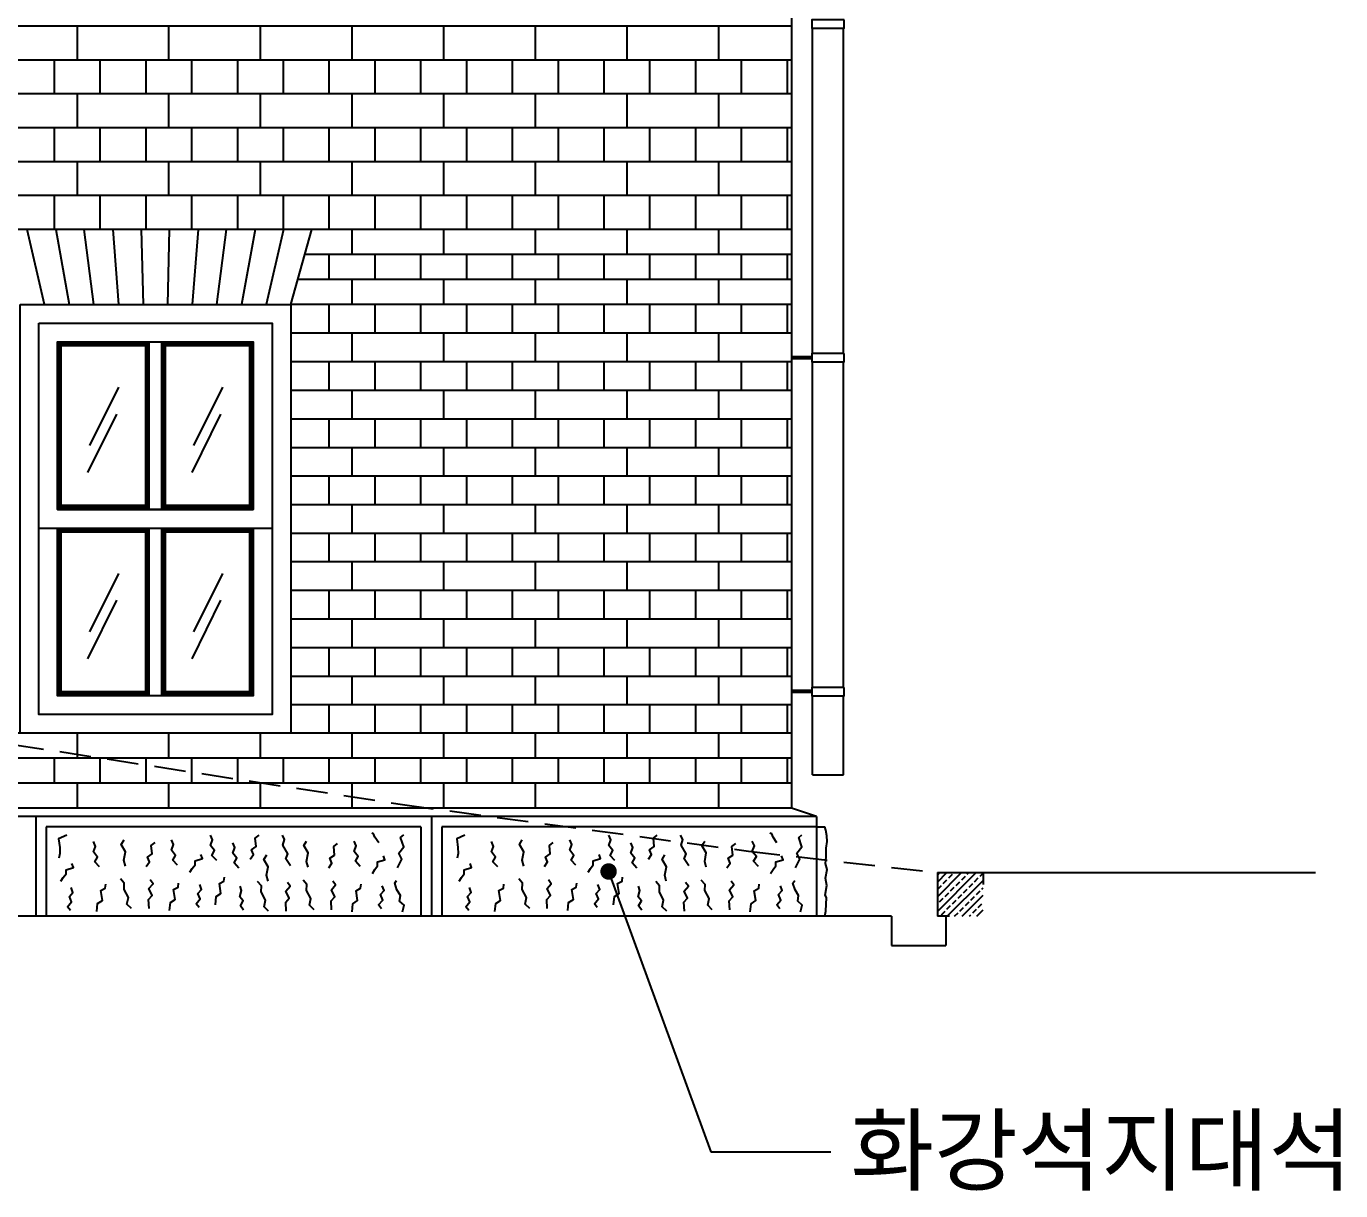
# Model space of a CAD drawing. Extents: x 101185 to 134825, y -129942 to -106182.
# Drawn here: x 125862 to 129018, y -124125 to -121328 of the extents above; entities that cross this region are included whole.
import ezdxf

# ---------------------------------------------------------------- set-up
doc = ezdxf.new("R2010")
doc.units = 0
doc.header["$LTSCALE"] = 50
doc.header["$MEASUREMENT"] = 0
doc.linetypes.add('HID', pattern=[2.3, 1.5, -0.8])
for name, color, linetype in [('DIM', 7, 'CONTINUOUS'), ('ele-3', 6, 'CONTINUOUS'), ('h', 5, 'CONTINUOUS'), ('HAT', 5, 'CONTINUOUS'), ('HATCH', 5, 'CONTINUOUS'), ('W-2', 2, 'CONTINUOUS'), ('WID', 4, 'CONTINUOUS')]:
    doc.layers.add(name, color=color, linetype=linetype)
doc.styles.add('현창', font='HYWULM_0.TTF')

msp = doc.modelspace()

# ---------------------------------------------------------------- hatches: boundary and pattern name
at = {"layer": 'h'}
h = msp.add_hatch(dxfattribs=at)
h.set_pattern_fill('ANSI33', color=256, scale=100, style=0)
h.set_pattern_definition([(45, (308658.725, -210237.9), (-17.6776695, 17.6776695), []), (45, (308676.403, -210237.9), (-17.6776695, 17.6776695), [12.5, -6.25])])
h.paths.add_polyline_path([(128159.4, -123361.3), (128049.4, -123361.3), (128049.4, -123466.3), (128159.4, -123466.3)])

# ---------------------------------------------------------------- linework, layer by layer
at = {"layer": 'DIM'}
for p, q in [((127260, -123358.6), (127505.5, -124032.2)), ((127505.5, -124032.2), (127793.4, -124032.2))]:
    msp.add_line(p, q, dxfattribs=at)
at = {"layer": 'DIM', "const_width": 19.8}
msp.add_lwpolyline([(127250.1, -123358.6, -1), (127269.9, -123358.6, -1)], format="xyb", close=True, dxfattribs=at)
at = {"layer": 'ele-3'}
for p, q in [((127699.4, -121816.3), (126547.7, -121816.3)), ((127699.4, -121876.3), (126530.8, -121876.3)), ((127699.4, -121936.3), (126513.8, -121936.3)), ((127699.4, -121996.3), (126496.9, -121996.3)), ((127699.4, -123026.3), (123409.4, -123026.3)), ((127699.4, -123086.3), (123409.4, -123086.3)), ((127699.4, -123146.3), (123409.4, -123146.3))]:
    msp.add_line(p, q, dxfattribs=at)
for points in [[(126644.4, -121876.3), (126644.4, -121816.3)], [(126864.4, -121876.3), (126864.4, -121816.3)], [(127084.4, -121876.3), (127084.4, -121816.3)], [(127304.4, -121876.3), (127304.4, -121816.3)], [(127524.4, -121876.3), (127524.4, -121816.3)], [(126589.4, -121936.3), (126589.4, -121876.3)], [(126699.4, -121936.3), (126699.4, -121876.3)], [(126809.4, -121936.3), (126809.4, -121876.3)], [(126919.4, -121936.3), (126919.4, -121876.3)], [(127029.4, -121936.3), (127029.4, -121876.3)], [(127139.4, -121936.3), (127139.4, -121876.3)], [(127249.4, -121936.3), (127249.4, -121876.3)], [(127359.4, -121936.3), (127359.4, -121876.3)], [(127469.4, -121936.3), (127469.4, -121876.3)], [(127579.4, -121936.3), (127579.4, -121876.3)], [(127689.4, -121936.3), (127689.4, -121876.3)], [(126644.4, -121996.3), (126644.4, -121936.3)], [(126864.4, -121996.3), (126864.4, -121936.3)], [(127084.4, -121996.3), (127084.4, -121936.3)], [(127304.4, -121996.3), (127304.4, -121936.3)], [(127524.4, -121996.3), (127524.4, -121936.3)], [(125984.4, -123086.3), (125984.4, -123026.3)], [(126204.4, -123086.3), (126204.4, -123026.3)], [(126424.4, -123086.3), (126424.4, -123026.3)], [(126644.4, -123086.3), (126644.4, -123026.3)], [(126864.4, -123086.3), (126864.4, -123026.3)], [(127084.4, -123086.3), (127084.4, -123026.3)], [(127304.4, -123086.3), (127304.4, -123026.3)], [(127524.4, -123086.3), (127524.4, -123026.3)], [(125929.4, -123146.3), (125929.4, -123086.3)], [(126039.4, -123146.3), (126039.4, -123086.3)], [(126149.4, -123146.3), (126149.4, -123086.3)], [(126259.4, -123146.3), (126259.4, -123086.3)], [(126369.4, -123146.3), (126369.4, -123086.3)], [(126479.4, -123146.3), (126479.4, -123086.3)], [(126589.4, -123146.3), (126589.4, -123086.3)], [(126699.4, -123146.3), (126699.4, -123086.3)], [(126809.4, -123146.3), (126809.4, -123086.3)], [(126919.4, -123146.3), (126919.4, -123086.3)], [(127029.4, -123146.3), (127029.4, -123086.3)], [(127139.4, -123146.3), (127139.4, -123086.3)], [(127249.4, -123146.3), (127249.4, -123086.3)], [(127359.4, -123146.3), (127359.4, -123086.3)], [(127469.4, -123146.3), (127469.4, -123086.3)], [(127579.4, -123146.3), (127579.4, -123086.3)], [(127689.4, -123146.3), (127689.4, -123086.3)], [(125984.4, -123206.3), (125984.4, -123146.3)], [(126204.4, -123206.3), (126204.4, -123146.3)], [(126424.4, -123206.3), (126424.4, -123146.3)], [(126644.4, -123206.3), (126644.4, -123146.3)], [(126864.4, -123206.3), (126864.4, -123146.3)], [(127084.4, -123206.3), (127084.4, -123146.3)], [(127304.4, -123206.3), (127304.4, -123146.3)], [(127524.4, -123206.3), (127524.4, -123146.3)]]:
    msp.add_lwpolyline(points, dxfattribs=at)
at = {"layer": 'h'}
for p, q in [((127699.4, -121328.2), (123086.9, -121328.2)), ((127699.4, -121409.6), (123086.9, -121409.6)), ((127699.4, -121490.9), (123086.9, -121490.9)), ((127699.4, -121572.3), (123086.9, -121572.3)), ((127699.4, -121653.6), (123086.9, -121653.6)), ((127699.4, -121735), (123086.9, -121735)), ((125905.9, -121996.3), (125864.3, -121816.3)), ((125932.6, -121816.3), (125965, -121996.3)), ((126024.1, -121996.3), (126001, -121816.3)), ((126069.3, -121816.3), (126083.2, -121996.3)), ((126137.7, -121816.3), (126142.3, -121996.3)), ((126201.4, -121996.3), (126206, -121816.3)), ((126274.4, -121816.3), (126260.5, -121996.3)), ((126319.6, -121996.3), (126342.7, -121816.3)), ((126411.1, -121816.3), (126378.7, -121996.3)), ((126479.4, -121816.3), (126437.8, -121996.3)), ((126496.9, -122065), (127699.4, -122065)), ((126496.9, -122133.7), (127699.4, -122133.7)), ((126083.3, -122194.9), (126013.7, -122335.6)), ((126333.3, -122194.9), (126263.7, -122335.6)), ((126496.9, -122202.3), (127699.4, -122202.3)), ((126078.5, -122259.7), (126009, -122400.4)), ((126328.5, -122259.7), (126259, -122400.4)), ((126496.9, -122271), (127699.4, -122271)), ((126496.9, -122339.7), (127699.4, -122339.7)), ((126496.9, -122408.3), (127699.4, -122408.3)), ((126496.9, -122477), (127699.4, -122477)), ((126496.9, -122545.7), (127699.4, -122545.7)), ((126496.9, -122614.3), (127699.4, -122614.3)), ((126083.3, -122642.4), (126013.7, -122783.1)), ((126333.3, -122642.4), (126263.7, -122783.1)), ((126078.5, -122707.2), (126009, -122847.9)), ((126328.5, -122707.2), (126259, -122847.9)), ((126496.9, -122683), (127699.4, -122683)), ((126496.9, -122751.7), (127699.4, -122751.7)), ((126496.9, -122820.3), (127699.4, -122820.3)), ((126496.9, -122889), (127699.4, -122889)), ((126496.9, -122957.7), (127699.4, -122957.7))]:
    msp.add_line(p, q, dxfattribs=at)
for points in [[(127699.4, -117111.3), (127699.4, -123206.3)], [(125984.4, -121409.6), (125984.4, -121328.2)], [(126204.4, -121409.6), (126204.4, -121328.2)], [(126424.4, -121409.6), (126424.4, -121328.2)], [(126644.4, -121409.6), (126644.4, -121328.2)], [(126864.4, -121409.6), (126864.4, -121328.2)], [(127084.4, -121409.6), (127084.4, -121328.2)], [(127304.4, -121409.6), (127304.4, -121328.2)], [(127524.4, -121409.6), (127524.4, -121328.2)], [(125929.4, -121490.9), (125929.4, -121409.6)], [(126039.4, -121490.9), (126039.4, -121409.6)], [(126149.4, -121490.9), (126149.4, -121409.6)], [(126259.4, -121490.9), (126259.4, -121409.6)], [(126369.4, -121490.9), (126369.4, -121409.6)], [(126479.4, -121490.9), (126479.4, -121409.6)], [(126589.4, -121490.9), (126589.4, -121409.6)], [(126699.4, -121490.9), (126699.4, -121409.6)], [(126809.4, -121490.9), (126809.4, -121409.6)], [(126919.4, -121490.9), (126919.4, -121409.6)], [(127029.4, -121490.9), (127029.4, -121409.6)], [(127139.4, -121490.9), (127139.4, -121409.6)], [(127249.4, -121490.9), (127249.4, -121409.6)], [(127359.4, -121490.9), (127359.4, -121409.6)], [(127469.4, -121490.9), (127469.4, -121409.6)], [(127579.4, -121490.9), (127579.4, -121409.6)], [(127689.4, -121490.9), (127689.4, -121409.6)], [(125984.4, -121572.3), (125984.4, -121490.9)], [(126204.4, -121572.3), (126204.4, -121490.9)], [(126424.4, -121572.3), (126424.4, -121490.9)], [(126644.4, -121572.3), (126644.4, -121490.9)], [(126864.4, -121572.3), (126864.4, -121490.9)], [(127084.4, -121572.3), (127084.4, -121490.9)], [(127304.4, -121572.3), (127304.4, -121490.9)], [(127524.4, -121572.3), (127524.4, -121490.9)], [(125929.4, -121653.6), (125929.4, -121572.3)], [(126039.4, -121653.6), (126039.4, -121572.3)], [(126149.4, -121653.6), (126149.4, -121572.3)], [(126259.4, -121653.6), (126259.4, -121572.3)], [(126369.4, -121653.6), (126369.4, -121572.3)], [(126479.4, -121653.6), (126479.4, -121572.3)], [(126589.4, -121653.6), (126589.4, -121572.3)], [(126699.4, -121653.6), (126699.4, -121572.3)], [(126809.4, -121653.6), (126809.4, -121572.3)], [(126919.4, -121653.6), (126919.4, -121572.3)], [(127029.4, -121653.6), (127029.4, -121572.3)], [(127139.4, -121653.6), (127139.4, -121572.3)], [(127249.4, -121653.6), (127249.4, -121572.3)], [(127359.4, -121653.6), (127359.4, -121572.3)], [(127469.4, -121653.6), (127469.4, -121572.3)], [(127579.4, -121653.6), (127579.4, -121572.3)], [(127689.4, -121653.6), (127689.4, -121572.3)], [(125984.4, -121735), (125984.4, -121653.6)], [(126204.4, -121735), (126204.4, -121653.6)], [(126424.4, -121735), (126424.4, -121653.6)], [(126644.4, -121735), (126644.4, -121653.6)], [(126864.4, -121735), (126864.4, -121653.6)], [(127084.4, -121735), (127084.4, -121653.6)], [(127304.4, -121735), (127304.4, -121653.6)], [(127524.4, -121735), (127524.4, -121653.6)], [(125929.4, -121816.3), (125929.4, -121735)], [(126039.4, -121816.3), (126039.4, -121735)], [(126149.4, -121816.3), (126149.4, -121735)], [(126259.4, -121816.3), (126259.4, -121735)], [(126369.4, -121816.3), (126369.4, -121735)], [(126479.4, -121816.3), (126479.4, -121735)], [(126589.4, -121816.3), (126589.4, -121735)], [(126699.4, -121816.3), (126699.4, -121735)], [(126809.4, -121816.3), (126809.4, -121735)], [(126919.4, -121816.3), (126919.4, -121735)], [(127029.4, -121816.3), (127029.4, -121735)], [(127139.4, -121816.3), (127139.4, -121735)], [(127249.4, -121816.3), (127249.4, -121735)], [(127359.4, -121816.3), (127359.4, -121735)], [(127469.4, -121816.3), (127469.4, -121735)], [(127579.4, -121816.3), (127579.4, -121735)], [(127689.4, -121816.3), (127689.4, -121735)], [(126589.4, -122065), (126589.4, -121996.3)], [(126699.4, -122065), (126699.4, -121996.3)], [(126809.4, -122065), (126809.4, -121996.3)], [(126919.4, -122065), (126919.4, -121996.3)], [(127029.4, -122065), (127029.4, -121996.3)], [(127139.4, -122065), (127139.4, -121996.3)], [(127249.4, -122065), (127249.4, -121996.3)], [(127359.4, -122065), (127359.4, -121996.3)], [(127469.4, -122065), (127469.4, -121996.3)], [(127579.4, -122065), (127579.4, -121996.3)], [(127689.4, -122065), (127689.4, -121996.3)], [(126644.4, -122133.7), (126644.4, -122065)], [(126864.4, -122133.7), (126864.4, -122065)], [(127084.4, -122133.7), (127084.4, -122065)], [(127304.4, -122133.7), (127304.4, -122065)], [(127524.4, -122133.7), (127524.4, -122065)], [(126589.4, -122202.3), (126589.4, -122133.7)], [(126699.4, -122202.3), (126699.4, -122133.7)], [(126809.4, -122202.3), (126809.4, -122133.7)], [(126919.4, -122202.3), (126919.4, -122133.7)], [(127029.4, -122202.3), (127029.4, -122133.7)], [(127139.4, -122202.3), (127139.4, -122133.7)], [(127249.4, -122202.3), (127249.4, -122133.7)], [(127359.4, -122202.3), (127359.4, -122133.7)], [(127469.4, -122202.3), (127469.4, -122133.7)], [(127579.4, -122202.3), (127579.4, -122133.7)], [(127689.4, -122202.3), (127689.4, -122133.7)], [(126644.4, -122271), (126644.4, -122202.3)], [(126864.4, -122271), (126864.4, -122202.3)], [(127084.4, -122271), (127084.4, -122202.3)], [(127304.4, -122271), (127304.4, -122202.3)], [(127524.4, -122271), (127524.4, -122202.3)], [(126589.4, -122339.7), (126589.4, -122271)], [(126699.4, -122339.7), (126699.4, -122271)], [(126809.4, -122339.7), (126809.4, -122271)], [(126919.4, -122339.7), (126919.4, -122271)], [(127029.4, -122339.7), (127029.4, -122271)], [(127139.4, -122339.7), (127139.4, -122271)], [(127249.4, -122339.7), (127249.4, -122271)], [(127359.4, -122339.7), (127359.4, -122271)], [(127469.4, -122339.7), (127469.4, -122271)], [(127579.4, -122339.7), (127579.4, -122271)], [(127689.4, -122339.7), (127689.4, -122271)], [(126644.4, -122408.3), (126644.4, -122339.7)], [(126864.4, -122408.3), (126864.4, -122339.7)], [(127084.4, -122408.3), (127084.4, -122339.7)], [(127304.4, -122408.3), (127304.4, -122339.7)], [(127524.4, -122408.3), (127524.4, -122339.7)], [(126589.4, -122477), (126589.4, -122408.3)], [(126699.4, -122477), (126699.4, -122408.3)], [(126809.4, -122477), (126809.4, -122408.3)], [(126919.4, -122477), (126919.4, -122408.3)], [(127029.4, -122477), (127029.4, -122408.3)], [(127139.4, -122477), (127139.4, -122408.3)], [(127249.4, -122477), (127249.4, -122408.3)], [(127359.4, -122477), (127359.4, -122408.3)], [(127469.4, -122477), (127469.4, -122408.3)], [(127579.4, -122477), (127579.4, -122408.3)], [(127689.4, -122477), (127689.4, -122408.3)], [(126644.4, -122545.7), (126644.4, -122477)], [(126864.4, -122545.7), (126864.4, -122477)], [(127084.4, -122545.7), (127084.4, -122477)], [(127304.4, -122545.7), (127304.4, -122477)], [(127524.4, -122545.7), (127524.4, -122477)], [(126589.4, -122614.3), (126589.4, -122545.7)], [(126699.4, -122614.3), (126699.4, -122545.7)], [(126809.4, -122614.3), (126809.4, -122545.7)], [(126919.4, -122614.3), (126919.4, -122545.7)], [(127029.4, -122614.3), (127029.4, -122545.7)], [(127139.4, -122614.3), (127139.4, -122545.7)], [(127249.4, -122614.3), (127249.4, -122545.7)], [(127359.4, -122614.3), (127359.4, -122545.7)], [(127469.4, -122614.3), (127469.4, -122545.7)], [(127579.4, -122614.3), (127579.4, -122545.7)], [(127689.4, -122614.3), (127689.4, -122545.7)], [(126644.4, -122683), (126644.4, -122614.3)], [(126864.4, -122683), (126864.4, -122614.3)], [(127084.4, -122683), (127084.4, -122614.3)], [(127304.4, -122683), (127304.4, -122614.3)], [(127524.4, -122683), (127524.4, -122614.3)], [(126589.4, -122751.7), (126589.4, -122683)], [(126699.4, -122751.7), (126699.4, -122683)], [(126809.4, -122751.7), (126809.4, -122683)], [(126919.4, -122751.7), (126919.4, -122683)], [(127029.4, -122751.7), (127029.4, -122683)], [(127139.4, -122751.7), (127139.4, -122683)], [(127249.4, -122751.7), (127249.4, -122683)], [(127359.4, -122751.7), (127359.4, -122683)], [(127469.4, -122751.7), (127469.4, -122683)], [(127579.4, -122751.7), (127579.4, -122683)], [(127689.4, -122751.7), (127689.4, -122683)], [(126644.4, -122820.3), (126644.4, -122751.7)], [(126864.4, -122820.3), (126864.4, -122751.7)], [(127084.4, -122820.3), (127084.4, -122751.7)], [(127304.4, -122820.3), (127304.4, -122751.7)], [(127524.4, -122820.3), (127524.4, -122751.7)], [(126589.4, -122889), (126589.4, -122820.3)], [(126699.4, -122889), (126699.4, -122820.3)], [(126809.4, -122889), (126809.4, -122820.3)], [(126919.4, -122889), (126919.4, -122820.3)], [(127029.4, -122889), (127029.4, -122820.3)], [(127139.4, -122889), (127139.4, -122820.3)], [(127249.4, -122889), (127249.4, -122820.3)], [(127359.4, -122889), (127359.4, -122820.3)], [(127469.4, -122889), (127469.4, -122820.3)], [(127579.4, -122889), (127579.4, -122820.3)], [(127689.4, -122889), (127689.4, -122820.3)], [(126644.4, -122957.7), (126644.4, -122889)], [(126864.4, -122957.7), (126864.4, -122889)], [(127084.4, -122957.7), (127084.4, -122889)], [(127304.4, -122957.7), (127304.4, -122889)], [(127524.4, -122957.7), (127524.4, -122889)], [(126589.4, -123026.3), (126589.4, -122957.7)], [(126699.4, -123026.3), (126699.4, -122957.7)], [(126809.4, -123026.3), (126809.4, -122957.7)], [(126919.4, -123026.3), (126919.4, -122957.7)], [(127029.4, -123026.3), (127029.4, -122957.7)], [(127139.4, -123026.3), (127139.4, -122957.7)], [(127249.4, -123026.3), (127249.4, -122957.7)], [(127359.4, -123026.3), (127359.4, -122957.7)], [(127469.4, -123026.3), (127469.4, -122957.7)], [(127579.4, -123026.3), (127579.4, -122957.7)], [(127689.4, -123026.3), (127689.4, -122957.7)], [(125958.8, -123271.3), (125939.4, -123279.9), (125942.1, -123300.9), (125942.6, -123315.4), (125940, -123326.2)], [(126319, -123332.2), (126307.7, -123319.8), (126314.1, -123308.5), (126304.4, -123296.1), (126309.3, -123282.7), (126304.4, -123271.4)], [(126399.4, -123329.2), (126407, -123318), (126402.4, -123306.3), (126413.6, -123298.7), (126411.6, -123278.4), (126420.8, -123271.2)], [(126496.6, -123344.8), (126485.4, -123328.1), (126490.1, -123316.2), (126477.9, -123295.1), (126482, -123281.5), (126476.9, -123271.3)], [(126708.2, -123290.1), (126698.6, -123276), (126695.6, -123268), (126691.3, -123266.2)], [(126752.9, -123349.6), (126763.5, -123328.9), (126756.2, -123314.9), (126768.3, -123299.5), (126760.6, -123276.9), (126768.3, -123270.6)], [(126915, -123271.3), (126895.6, -123279.9), (126898.3, -123300.9), (126898.8, -123315.4), (126896.1, -123326.2)], [(127275.1, -123332.2), (127263.8, -123319.8), (127270.3, -123308.5), (127260.6, -123296.1), (127265.4, -123282.7), (127260.6, -123271.4)], [(127355.5, -123329.2), (127363.2, -123318), (127358.6, -123306.3), (127369.8, -123298.7), (127367.7, -123278.4), (127376.9, -123271.2)], [(127452.7, -123344.8), (127441.5, -123328.1), (127446.3, -123316.2), (127434, -123295.1), (127438.1, -123281.5), (127433, -123271.3)], [(127664.3, -123290.1), (127654.8, -123276), (127651.7, -123268), (127647.5, -123266.2)], [(127709, -123349.6), (127719.6, -123328.9), (127712.4, -123314.9), (127724.4, -123299.5), (127716.7, -123276.9), (127724.4, -123270.6)], [(126037.5, -123347.7), (126026.2, -123335.3), (126032.7, -123324), (126023, -123311.6), (126027.8, -123298.2), (126023, -123286.9)], [(126100, -123345.6), (126096.4, -123331.5), (126100.3, -123311.3), (126089.8, -123293.4), (126096.8, -123282.6)], [(126149.7, -123346.7), (126157.3, -123335.5), (126152.8, -123323.8), (126163.9, -123316.2), (126161.9, -123295.8), (126171.1, -123288.7)], [(126225.3, -123343.5), (126214, -123331.1), (126220.4, -123319.8), (126210.7, -123307.4), (126215.6, -123294), (126210.7, -123282.7)], [(126372.1, -123350.6), (126360.7, -123338.2), (126367.2, -123326.9), (126357.5, -123314.5), (126362.4, -123301), (126357.5, -123289.7)], [(126538.3, -123348.4), (126534.6, -123334.3), (126538.6, -123314.1), (126528, -123296.2), (126535, -123285.4)], [(126588, -123349.5), (126595.6, -123338.3), (126591, -123326.6), (126602.2, -123319), (126600.2, -123298.7), (126609.3, -123291.5)], [(126663.5, -123346.3), (126652.2, -123333.9), (126658.7, -123322.6), (126649, -123310.2), (126653.8, -123296.8), (126649, -123285.5)], [(126993.7, -123347.7), (126982.4, -123335.3), (126988.8, -123324), (126979.1, -123311.6), (126984, -123298.2), (126979.1, -123286.9)], [(127056.2, -123345.6), (127052.5, -123331.5), (127056.5, -123311.3), (127045.9, -123293.4), (127052.9, -123282.6)], [(127105.8, -123346.7), (127113.5, -123335.5), (127108.9, -123323.8), (127120.1, -123316.2), (127118.1, -123295.8), (127127.2, -123288.7)], [(127181.4, -123343.5), (127170.1, -123331.1), (127176.6, -123319.8), (127166.9, -123307.4), (127171.7, -123294), (127166.9, -123282.7)], [(127328.2, -123350.6), (127316.9, -123338.2), (127323.4, -123326.9), (127313.7, -123314.5), (127318.5, -123301), (127313.7, -123289.7)], [(127494.4, -123348.4), (127490.8, -123334.3), (127494.7, -123314.1), (127484.2, -123296.2), (127491.2, -123285.4)], [(127544.1, -123349.5), (127551.7, -123338.3), (127547.2, -123326.6), (127558.3, -123319), (127556.3, -123298.7), (127565.5, -123291.5)], [(127619.7, -123346.3), (127608.3, -123333.9), (127614.8, -123322.6), (127605.1, -123310.2), (127610, -123296.8), (127605.1, -123285.5)], [(125944.8, -123382.2), (125950.7, -123373), (125957.2, -123364.4), (125957.2, -123354.7), (125975, -123349.3), (125971.2, -123339.7)], [(126254.6, -123360.4), (126260.5, -123351.2), (126267, -123342.6), (126267, -123332.9), (126284.7, -123327.6), (126281, -123317.9)], [(126442.5, -123381.6), (126438.9, -123367.5), (126442.8, -123347.3), (126432.3, -123329.4), (126439.3, -123318.6)], [(126692.8, -123363.2), (126698.8, -123354.1), (126705.2, -123345.4), (126705.2, -123335.8), (126723, -123330.4), (126719.2, -123320.7)], [(126900.9, -123382.2), (126906.9, -123373), (126913.3, -123364.4), (126913.3, -123354.7), (126931.1, -123349.3), (126927.3, -123339.7)], [(127210.7, -123360.4), (127216.6, -123351.2), (127223.1, -123342.6), (127223.1, -123332.9), (127240.9, -123327.6), (127237.1, -123317.9)], [(127398.6, -123381.6), (127395, -123367.5), (127398.9, -123347.3), (127388.4, -123329.4), (127395.4, -123318.6)], [(127649, -123363.2), (127654.9, -123354.1), (127661.4, -123345.4), (127661.4, -123335.8), (127679.1, -123330.4), (127675.4, -123320.7)], [(126315.8, -123438.3), (126318, -123418.9), (126329.3, -123411.4), (126325.5, -123387.7), (126336.3, -123381.8), (126337.4, -123372.1)], [(127272, -123438.3), (127274.1, -123418.9), (127285.4, -123411.4), (127281.7, -123387.7), (127292.4, -123381.8), (127293.5, -123372.1)], [(125968, -123452.6), (125961, -123443.4), (125970.6, -123431.6), (125965.3, -123418.7), (125973.9, -123409), (125969.6, -123397.1)], [(126031, -123454.9), (126033.1, -123435.5), (126044.5, -123428), (126040.7, -123404.3), (126051.5, -123398.3), (126052.5, -123388.7)], [(126114.4, -123447.9), (126103.6, -123437.1), (126106.9, -123421), (126096.6, -123401.6), (126097.2, -123387), (126088, -123376.3)], [(126156.6, -123447.9), (126155.5, -123426.1), (126164.2, -123416.4), (126156, -123399.6), (126166.2, -123387.9), (126159.6, -123378.8)], [(126205.8, -123452.6), (126208, -123433.2), (126219.3, -123425.6), (126215.5, -123402), (126226.3, -123396), (126227.3, -123386.3)], [(126276.6, -123445.3), (126269.6, -123436.2), (126279.3, -123424.3), (126274, -123411.4), (126282.6, -123401.7), (126278.3, -123389.9)], [(126383.6, -123451.3), (126376, -123441.4), (126382.8, -123429.3), (126374.9, -123419.4), (126378.8, -123404.2), (126375.4, -123393.8)], [(126443.6, -123454.1), (126432.8, -123443.3), (126436, -123427.2), (126425.8, -123407.8), (126426.4, -123393.3), (126417.2, -123382.5)], [(126485.7, -123454.2), (126484.7, -123432.3), (126493.4, -123422.6), (126485.2, -123405.9), (126495.4, -123394.2), (126488.8, -123385)], [(126552.7, -123450.7), (126541.9, -123439.9), (126545.1, -123423.8), (126534.9, -123404.4), (126535.4, -123389.8), (126526.3, -123379.1)], [(126594.8, -123450.7), (126593.8, -123428.9), (126602.4, -123419.2), (126594.3, -123402.4), (126604.5, -123390.8), (126597.9, -123381.6)], [(126644.1, -123455.4), (126646.2, -123436), (126657.5, -123428.5), (126653.7, -123404.8), (126664.5, -123398.8), (126665.6, -123389.1)], [(126714.9, -123448.1), (126707.9, -123439), (126717.6, -123427.1), (126712.2, -123414.2), (126720.8, -123404.5), (126716.5, -123392.7)], [(126764.9, -123455.5), (126768.8, -123439.6), (126758.2, -123430), (126760.1, -123416.5), (126751.9, -123402.5), (126746.6, -123386.6), (126750.9, -123379.9)], [(126924.1, -123452.6), (126917.1, -123443.4), (126926.8, -123431.6), (126921.4, -123418.7), (126930, -123409), (126925.7, -123397.1)], [(126987.1, -123454.9), (126989.3, -123435.5), (127000.6, -123428), (126996.8, -123404.3), (127007.6, -123398.3), (127008.7, -123388.7)], [(127070.6, -123447.9), (127059.8, -123437.1), (127063, -123421), (127052.8, -123401.6), (127053.3, -123387), (127044.2, -123376.3)], [(127112.7, -123447.9), (127111.7, -123426.1), (127120.3, -123416.4), (127112.2, -123399.6), (127122.4, -123387.9), (127115.8, -123378.8)], [(127161.9, -123452.6), (127164.1, -123433.2), (127175.4, -123425.6), (127171.6, -123402), (127182.4, -123396), (127183.5, -123386.3)], [(127232.8, -123445.3), (127225.8, -123436.2), (127235.5, -123424.3), (127230.1, -123411.4), (127238.7, -123401.7), (127234.4, -123389.9)], [(127339.8, -123451.3), (127332.1, -123441.4), (127338.9, -123429.3), (127331, -123419.4), (127335, -123404.2), (127331.6, -123393.8)], [(127399.7, -123454.1), (127389, -123443.3), (127392.2, -123427.2), (127382, -123407.8), (127382.5, -123393.3), (127373.3, -123382.5)], [(127441.9, -123454.2), (127440.9, -123432.3), (127449.5, -123422.6), (127441.4, -123405.9), (127451.5, -123394.2), (127444.9, -123385)], [(127508.8, -123450.7), (127498, -123439.9), (127501.3, -123423.8), (127491, -123404.4), (127491.6, -123389.8), (127482.4, -123379.1)], [(127551, -123450.7), (127549.9, -123428.9), (127558.6, -123419.2), (127550.4, -123402.4), (127560.6, -123390.8), (127554, -123381.6)], [(127600.2, -123455.4), (127602.4, -123436), (127613.7, -123428.5), (127609.9, -123404.8), (127620.7, -123398.8), (127621.7, -123389.1)], [(127671, -123448.1), (127664, -123439), (127673.7, -123427.1), (127668.3, -123414.2), (127677, -123404.5), (127672.7, -123392.7)], [(127721.1, -123455.5), (127724.9, -123439.6), (127714.3, -123430), (127716.2, -123416.5), (127708.1, -123402.5), (127702.8, -123386.6), (127707.1, -123379.9)]]:
    msp.add_lwpolyline(points, dxfattribs=at)
at = {"layer": 'HAT'}
for p, q in [((125945.9, -122095.3), (125936.9, -122086.3)), ((126147.9, -122095.3), (126156.9, -122086.3)), ((126195.9, -122095.3), (126186.9, -122086.3)), ((126397.9, -122095.3), (126406.9, -122086.3)), ((125945.9, -122479.8), (125936.9, -122488.8)), ((126147.9, -122479.8), (126156.9, -122488.8)), ((126195.9, -122479.8), (126186.9, -122488.8)), ((126397.9, -122479.8), (126406.9, -122488.8)), ((125945.9, -122542.8), (125936.9, -122533.8)), ((126147.9, -122542.8), (126156.9, -122533.8)), ((126195.9, -122542.8), (126186.9, -122533.8)), ((126397.9, -122542.8), (126406.9, -122533.8)), ((125945.9, -122927.3), (125936.9, -122936.3)), ((126147.9, -122927.3), (126156.9, -122936.3)), ((126195.9, -122927.3), (126186.9, -122936.3)), ((126397.9, -122927.3), (126406.9, -122936.3)), ((127699.4, -123206.3), (123409.4, -123206.3)), ((127759.4, -123226.3), (127699.4, -123206.3)), ((126809.4, -123251.3), (125909.4, -123251.3)), ((125909.4, -123251.3), (125909.4, -123466.3)), ((126809.4, -123251.3), (126809.4, -123466.3)), ((127759.4, -123251.3), (126859.4, -123251.3)), ((126859.4, -123251.3), (126859.4, -123466.3)), ((127759.4, -123251.3), (127759.4, -123466.3))]:
    msp.add_line(p, q, dxfattribs=at)
for points in [[(125939.9, -122089.3), (126153.9, -122089.3), (126153.9, -122485.8), (125939.9, -122485.8)], [(125942.9, -122092.3), (126150.9, -122092.3), (126150.9, -122482.8), (125942.9, -122482.8)], [(125945.9, -122095.3), (126147.9, -122095.3), (126147.9, -122479.8), (125945.9, -122479.8)], [(126189.9, -122089.3), (126403.9, -122089.3), (126403.9, -122485.8), (126189.9, -122485.8)], [(126192.9, -122092.3), (126400.9, -122092.3), (126400.9, -122482.8), (126192.9, -122482.8)], [(126195.9, -122095.3), (126397.9, -122095.3), (126397.9, -122479.8), (126195.9, -122479.8)], [(125939.9, -122536.8), (126153.9, -122536.8), (126153.9, -122933.3), (125939.9, -122933.3)], [(125942.9, -122539.8), (126150.9, -122539.8), (126150.9, -122930.3), (125942.9, -122930.3)], [(125945.9, -122542.8), (126147.9, -122542.8), (126147.9, -122927.3), (125945.9, -122927.3)], [(126189.9, -122536.8), (126403.9, -122536.8), (126403.9, -122933.3), (126189.9, -122933.3)], [(126192.9, -122539.8), (126400.9, -122539.8), (126400.9, -122930.3), (126192.9, -122930.3)], [(126195.9, -122542.8), (126397.9, -122542.8), (126397.9, -122927.3), (126195.9, -122927.3)]]:
    msp.add_lwpolyline(points, close=True, dxfattribs=at)
at = {"layer": 'HATCH'}
for p, q in [((127749.4, -122114.4), (127749.4, -121332.5)), ((127824.4, -122114.4), (127824.4, -121332.5)), ((127748.4, -122121.9), (127699.4, -122121.9)), ((127748.4, -122126.9), (127699.4, -122126.9)), ((127749.4, -122916.3), (127749.4, -122134.4)), ((127824.4, -122916.3), (127824.4, -122134.4)), ((127748.4, -122923.8), (127699.4, -122923.8)), ((127748.4, -122928.8), (127699.4, -122928.8)), ((127749.4, -123126.3), (127749.4, -122936.3)), ((127824.4, -123126.3), (127824.4, -122936.3)), ((127749.4, -123126.3), (127824.4, -123126.3))]:
    msp.add_line(p, q, dxfattribs=at)
for points in [[(127825.4, -121312.5), (127748.4, -121312.5), (127748.4, -121332.5), (127825.4, -121332.5)], [(127825.4, -122114.4), (127748.4, -122114.4), (127748.4, -122134.4), (127825.4, -122134.4)], [(127825.4, -122916.3), (127748.4, -122916.3), (127748.4, -122936.3), (127825.4, -122936.3)]]:
    msp.add_lwpolyline(points, close=True, dxfattribs=at)
at = {"layer": 'W-2'}
for p, q in [((128049.4, -123361.3), (128049.4, -123466.3)), ((128049.4, -123361.3), (128159.4, -123361.3)), ((128159.4, -123361.3), (128159.4, -123389.7)), ((128159.4, -123361.3), (128957.2, -123361.3)), ((127939.4, -123466.3), (123409.4, -123466.3)), ((127939.4, -123466.3), (127939.4, -123536.3)), ((128078.4, -123466.3), (128049.4, -123466.3)), ((128069.4, -123466.3), (128069.4, -123536.3)), ((127939.4, -123536.3), (128069.4, -123536.3))]:
    msp.add_line(p, q, dxfattribs=at)
at = {"layer": 'WID'}
for p, q in [((126547.7, -121816.3), (125796, -121816.3)), ((126496.9, -121996.3), (126547.7, -121816.3)), ((126156.9, -122488.8), (126156.9, -122086.3)), ((126186.9, -122488.8), (126186.9, -122086.3)), ((125936.9, -122488.8), (126406.9, -122488.8)), ((125891.9, -122533.8), (126451.9, -122533.8)), ((126156.9, -122936.3), (126156.9, -122533.8)), ((126186.9, -122936.3), (126186.9, -122533.8)), ((127759.4, -123226.3), (123409.4, -123226.3)), ((125884.4, -123226.3), (125884.4, -123466.3)), ((126834.4, -123226.3), (126834.4, -123466.3)), ((127759.4, -123226.3), (127759.4, -123251.3)), ((127759.4, -123251.3), (127779.4, -123251.3))]:
    msp.add_line(p, q, dxfattribs=at)
for points in [[(125846.9, -121996.3), (126496.9, -121996.3), (126496.9, -123026.3), (125846.9, -123026.3)], [(125891.9, -122041.3), (126451.9, -122041.3), (126451.9, -122981.3), (125891.9, -122981.3)], [(125891.9, -122041.3), (126451.9, -122041.3), (126451.9, -122981.3), (125891.9, -122981.3)]]:
    msp.add_lwpolyline(points, close=True, dxfattribs=at)
for points in [[(125936.9, -122488.8), (125936.9, -122086.3), (126406.9, -122086.3), (126406.9, -122488.8)], [(126406.9, -122086.3), (126406.9, -122488.8), (125936.9, -122488.8), (125936.9, -122086.3)], [(126406.9, -122533.8), (126406.9, -122936.3), (125936.9, -122936.3), (125936.9, -122533.8)], [(127779.4, -123466.3), (127782, -123454.3), (127783.1, -123420.9), (127780.3, -123415.3), (127783.7, -123392.4), (127781, -123374.8), (127785, -123353.7), (127780.7, -123339.8), (127782.3, -123324.2), (127782.8, -123314.1), (127782.5, -123302.4), (127784.9, -123286.5), (127783.7, -123273.1), (127781.8, -123259.7), (127779.4, -123251.3)]]:
    msp.add_lwpolyline(points, dxfattribs=at)
at = {"layer": 'WID', "linetype": 'HID'}
msp.add_lwpolyline([(123229.4, -122526.3), (124109, -122729.2), (125056.2, -122912.2), (125715.4, -123035.6), (126764.8, -123197.8), (127596.3, -123309.9), (128049.4, -123361.3)], dxfattribs=at)

# ---------------------------------------------------------------- texts
at = {"layer": 'DIM', "style": '현창'}
msp.add_text('화강석지대석', height=160, dxfattribs=at).set_placement((127840.8, -124108.4))

doc.saveas('drawing.dxf')
